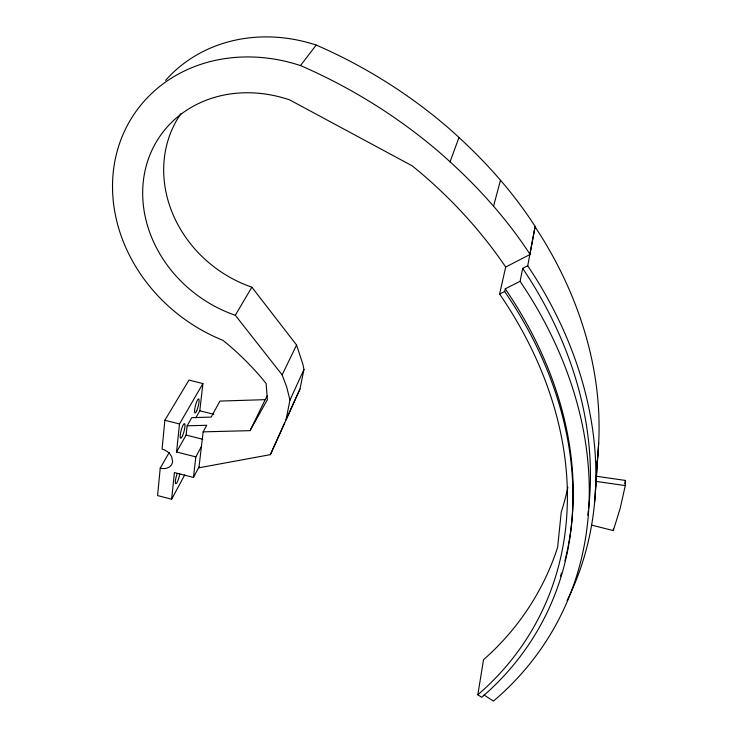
<?xml version="1.0" encoding="UTF-8"?>
<svg xmlns="http://www.w3.org/2000/svg" width="738" height="738" viewBox="0 0 738 738"><rect width="100%" height="100%" fill="white"/><g stroke="black" fill="none" stroke-linecap="round" stroke-linejoin="round"><path stroke-width="1.11" d="M591.719 525.133L613.306 530.576L620.123 508.537L625.298 485.604L625.473 480.438L596.156 476.241M613.306 530.576L613.398 528.454M594.662 502.015L597.872 454.008M595.483 490.373L598.675 442.717M169.279 452.339L160.229 468.16L157.572 495.595L171.631 499.202L184.712 474.949M195.828 417.828L199.795 410.798L202.913 383.557L188.974 380.079L164.86 420.263L162.065 449.128A12.057 9.271 28 0 1 169.934 454.008L171.567 456.453L172.618 461.61A12.057 9.271 28 0 1 160.229 468.16M171.631 499.202L174.417 472.578L193.467 477.431L199.029 466.914M201.428 446.49L195.838 456.877L176.566 451.988L179.5 423.953L202.913 383.557M176.566 451.988L186.105 435.069L187.12 425.798L191.76 417.643L211.197 417.09L219.933 401.075L265.219 399.655L267.405 395.734M193.467 477.431L195.838 456.877M187.12 425.798L206.741 425.272L203.144 431.85L198.919 467.791L270.366 454.654L284.665 423.012M165.607 80.368A154.297 136.917 36.6 0 1 316.205 45.055A417.976 334.305 29.2 0 1 447.459 127.111C480.77 156.262 511.102 189.122 535.133 226.391L527.725 265.763L522.679 268.346L520.115 281.279L505.272 288.807L504.691 291.473L512.495 303.29A428.584 330.283 28.4 0 1 488.252 691.497L481.702 697.281L477.837 694.781L483.519 659.726L489.829 654.006A408.372 320.218 28.7 0 0 557.624 547.384L561.258 512.117A392.902 313.742 29.1 0 0 567.891 487.191M477.837 694.781L484.322 689.015A423.142 325.975 28.4 0 0 499.617 294.047L505.687 267.045L529.875 254.564L535.133 226.391M303.955 369.517L289.979 400.024L285.975 419.996L299.96 389.046L303.955 369.517L302.921 364.378L296.575 345.033L251.87 287.183A119.879 106.198 36.7 0 1 180.939 113.615M624.735 483.704L625.473 480.438M493.501 206.363L500.456 180.376M450.005 161.926L458.944 137.572M270.366 454.654L299.96 389.046M289.979 400.024L286.63 386.786L282.147 374.886L296.575 345.033M203.144 431.85L250.044 430.651L265.219 399.655M250.044 430.651L267.377 399.692L266.132 383.548L261.187 377.459A241.916 179.924 29.7 0 0 226.787 343.438L222.876 340.31A160.967 140.94 35.4 0 1 117.48 150.128A160.967 140.94 35.4 0 1 300.477 65.562L316.205 45.055M282.147 374.886L235.311 315.274L251.87 287.183M499.617 294.047L504.691 291.473M595.806 481.37L625.298 485.604M199.795 410.798L213.826 414.322M164.86 420.263L179.5 423.953M186.105 435.069L202.784 439.285M484.119 695.048L493.454 701.1L500.152 695.242A442.828 342.238 28.5 0 0 528.011 293.373L520.115 281.279M529.819 254.02C504.552 215.367 472.827 181.234 437.975 151.059A434.442 341.27 28.8 0 0 300.477 65.562M505.272 288.807L513.048 300.597A427.108 329.72 28.4 0 1 568.777 543.03M522.679 268.346L530.419 280.265A435.309 339.305 28.6 0 1 588.62 508.325M527.725 265.763L535.502 277.783A440.623 343.576 28.7 0 1 567.07 600.594M535.188 226.917L542.476 238.383A417.542 333.945 29.2 0 1 597.439 458.473M179.768 474.045A7.362 1.439 -74.9 0 1 175.838 483.694A7.362 1.439 -74.9 0 1 177.111 473.658M235.311 315.274A125.054 109.307 35.6 0 1 145.792 167.6A125.054 109.307 35.6 0 1 289.739 99.925L412.201 165.847L419.249 171.613A408.298 320.172 28.7 0 1 505.687 267.045M568.38 545.151A427.108 329.72 28.4 0 1 567.965 547.273M567.753 548.334A427.108 329.72 28.4 0 1 565.668 557.771M565.419 558.804A427.108 329.72 28.4 0 1 564.902 560.871M561.489 573.122A427.108 329.72 28.4 0 1 560.548 576.129M597.19 460.706A417.542 333.945 29.2 0 1 596.655 465.134M588.361 510.585A435.309 339.305 28.6 0 1 587.78 515.078M196.732 410.734A7.288 1.43 -75.6 0 0 198.854 399.055A7.288 1.43 -75.6 0 0 194.906 408.059A7.288 1.43 -75.6 0 0 196.732 410.734M182.554 435.724A7.528 1.513 -75.3 0 0 184.694 423.75A7.528 1.513 -75.3 0 0 180.524 433.206A7.528 1.513 -75.3 0 0 182.554 435.724"/></g></svg>
